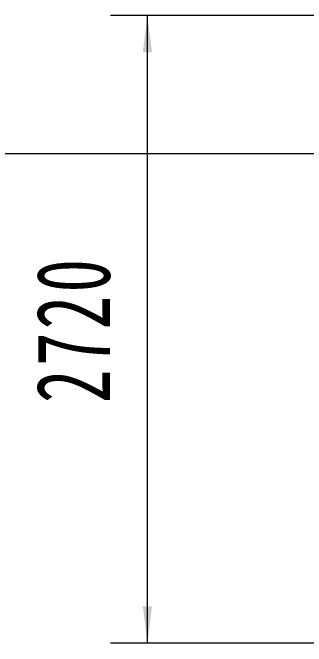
# Model space of a CAD drawing. Header units: millimetres. Extents: x -67280 to 67280, y -47520 to 47520.
# Drawn here: x -49147 to -47874, y -20531 to -17785 of the extents above; entities that cross this region are included whole.
import ezdxf

# ---------------------------------------------------------------- set-up
doc = ezdxf.new("R2010")
doc.units = ezdxf.units.MM
doc.layers.get('0').update_dxf_attribs({"lineweight": 35})
doc.layers.add('尺寸线层', color=4, linetype='Continuous', lineweight=18)
doc.styles.add('标准', font='', dxfattribs={"width": 0.667})
doc.styles.get('标准').set_extended_font_data('宋体')
doc.dimstyles.new('标准', dxfattribs={"dimscale": 160, "dimtxt": 2, "dimasz": 1, "dimexe": 1, "dimexo": 0, "dimgap": 1, "dimtad": 1, "dimdec": 1, "dimdsep": 46, "dimtxsty": '标准', "dimblk": '_CAXARROW', "dimcen": 0, "dimdle": 2, "dimaunit": 1, "dimadec": 0, "dimazin": 2, "dimtfac": 0.707107, "dimtdec": 3, "dimtmove": 0, "dimatfit": 3, "dimfxl": 0, "dimfrac": 2, "dimtolj": 1, "dimarcsym": 0})

# ---------------------------------------------------------------- blocks, each defined once
blk = doc.blocks.new('*X502')
at = {"layer": '尺寸线层', "linetype": 'Continuous', "lineweight": 18}
for points in [[(-51183.3, -14032.3), (-51163.3, -14192.3), (-51203.3, -14192.3)], [(-51183.3, -18397.3), (-51163.3, -18237.3), (-51203.3, -18237.3)]]:
    blk.add_hatch(color=0, dxfattribs=at).paths.add_polyline_path(points, flags=0)
at = {"layer": '尺寸线层', "color": 0}
for p, q in [((-46008, -14032.3), (-51343.3, -14032.3)), ((-46008, -18397.3), (-51343.3, -18397.3))]:
    blk.add_line(p, q, dxfattribs=at)
at = {"layer": '尺寸线层', "color": 0, "linetype": 'Continuous', "lineweight": 18}
blk.add_line((-51183.3, -14032.3), (-51183.3, -18397.3), dxfattribs=at)
at = {"layer": '尺寸线层', "color": 0, "insert": (-51503.3, -16214.8), "char_height": 320, "width": 1246.015, "attachment_point": 5, "rotation": 90, "line_spacing_factor": 1.15057, "style": '标准'}
blk.add_mtext('\\T1.1;4365', dxfattribs=at)
blk = doc.blocks.new('_CAXARROW')
blk.add_hatch(color=0).paths.add_polyline_path([(0, 0), (-1, 0.125), (-1, -0.125)], flags=0)
blk = doc.blocks.new('*X503')
at = {"layer": '尺寸线层', "linetype": 'Continuous', "lineweight": 18}
for points in [[(-51183.3, -18397.3), (-51163.3, -18557.3), (-51203.3, -18557.3)], [(-51183.3, -22837.3), (-51163.3, -22677.3), (-51203.3, -22677.3)]]:
    blk.add_hatch(color=0, dxfattribs=at).paths.add_polyline_path(points, flags=0)
at = {"layer": '尺寸线层', "color": 0}
for p, q in [((-46008, -18397.3), (-51343.3, -18397.3)), ((-46125.8, -22837.3), (-51343.3, -22837.3))]:
    blk.add_line(p, q, dxfattribs=at)
at = {"layer": '尺寸线层', "color": 0, "linetype": 'Continuous', "lineweight": 18}
blk.add_line((-51183.3, -18397.3), (-51183.3, -22837.3), dxfattribs=at)
at = {"layer": '尺寸线层', "color": 0, "insert": (-51503.3, -20617.3), "char_height": 320, "width": 1253.13, "attachment_point": 5, "rotation": 90, "line_spacing_factor": 1.15057, "style": '标准'}
blk.add_mtext('\\T1.1;4440', dxfattribs=at)
blk = doc.blocks.new('*X1820')
at = {"layer": '尺寸线层', "linetype": 'Continuous', "lineweight": 18}
for points in [[(-48563, -17797.3), (-48583, -17957.3), (-48543, -17957.3)], [(-48563, -20517.3), (-48583, -20357.3), (-48543, -20357.3)]]:
    blk.add_hatch(color=0, dxfattribs=at).paths.add_polyline_path(points, flags=0)
at = {"layer": '尺寸线层', "color": 0}
for p, q in [((-47822, -17797.3), (-48723, -17797.3)), ((-47822, -20517.3), (-48723, -20517.3))]:
    blk.add_line(p, q, dxfattribs=at)
at = {"layer": '尺寸线层', "color": 0, "linetype": 'Continuous', "lineweight": 18}
blk.add_line((-48563, -20517.3), (-48563, -17797.3), dxfattribs=at)
at = {"layer": '尺寸线层', "color": 0, "insert": (-48883, -19157.3), "char_height": 320, "width": 1243.644, "attachment_point": 5, "rotation": 90, "line_spacing_factor": 1.15057, "style": '标准'}
blk.add_mtext('\\T1.1;2720', dxfattribs=at)

msp = doc.modelspace()

# ---------------------------------------------------------------- dimensions: what is measured, and where the dimension line sits
at = {"layer": '尺寸线层'}
for base, p1, p2, angle, picture, middle in [((-51183.269, -18397.309), (-46007.985, -14032.309), (-46007.985, -18397.309), 270, '*X502', (-51183.269, -16214.809)), ((-48562.966, -17797.289), (-47821.969, -20517.289), (-47821.969, -17797.289), 90, '*X1820', (-48562.966, -19157.289)), ((-51183.269, -22837.309), (-46007.985, -18397.309), (-46125.8, -22837.309), 270, '*X503', (-51183.269, -20617.309))]:
    dim = msp.add_linear_dim(base=base, p1=p1, p2=p2, angle=angle, dimstyle='标准', override={"dimsah": 1, "dimtfill": 1, "dimtzin": 8}, dxfattribs=at)
    dim.commit()
    dim.dimension.update_dxf_attribs({"geometry": picture, "text_midpoint": middle})

doc.saveas('drawing.dxf')
